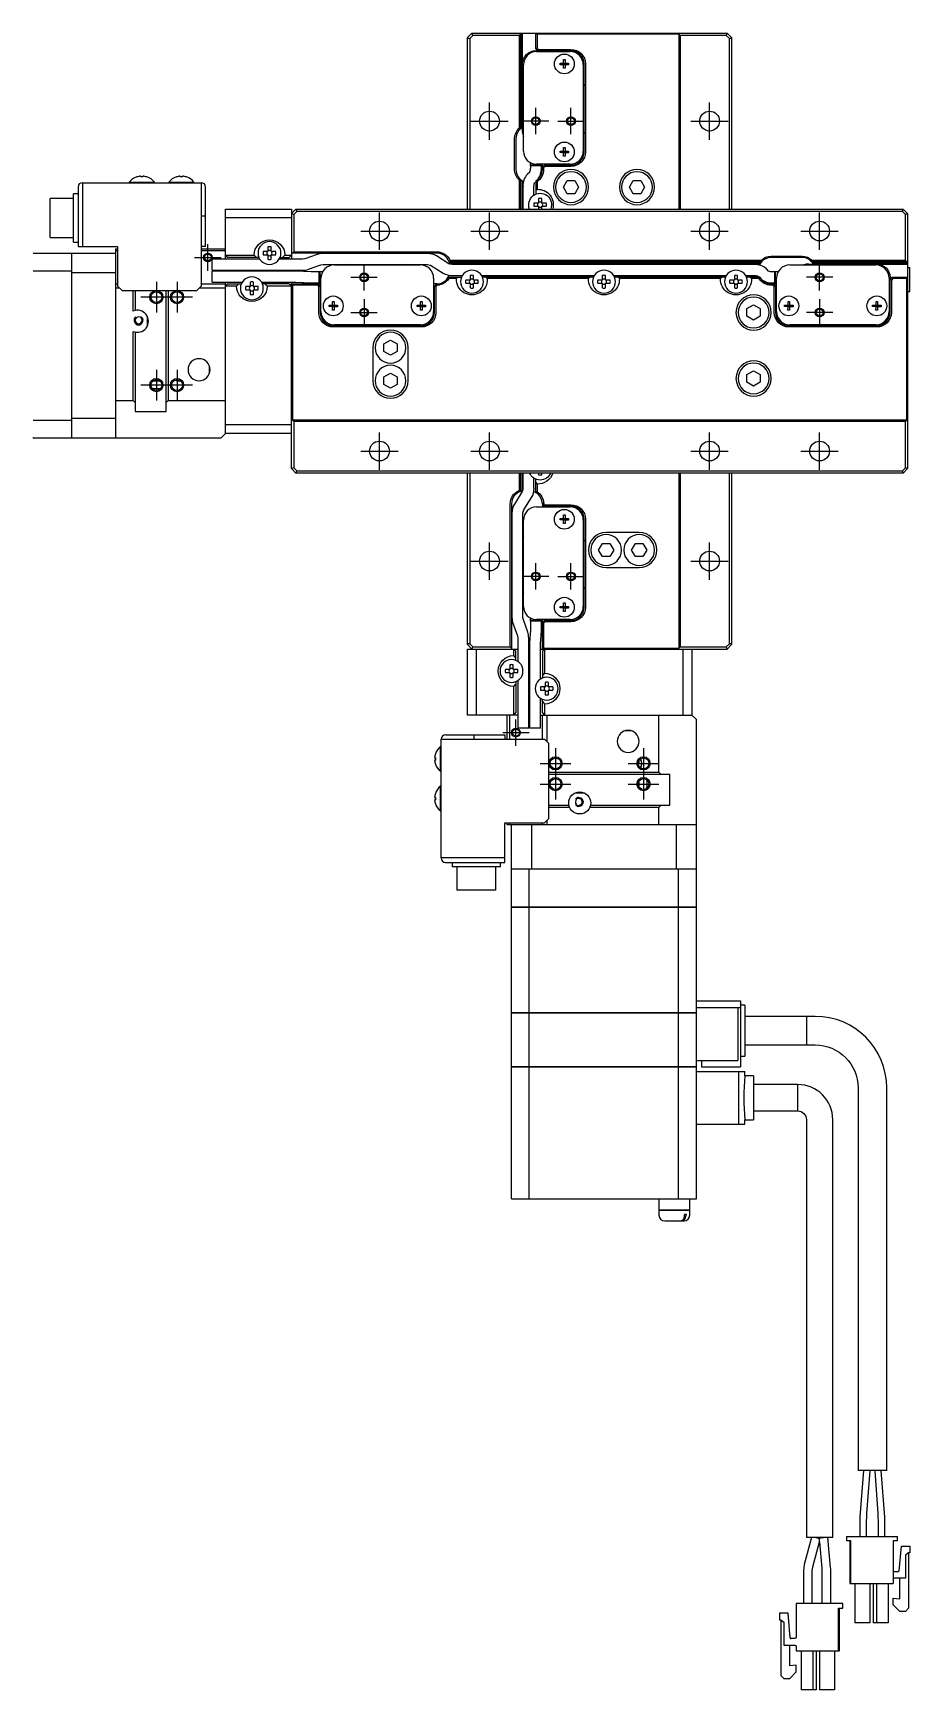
# Model space of a CAD drawing. Extents: x 0 to 1558, y -8 to 1234.
# Drawn here: x 568.9 to 768.1, y 10 to 386.6 of the extents above; entities that cross this region are included whole.
import ezdxf

# ---------------------------------------------------------------- set-up
doc = ezdxf.new("R2010")
doc.units = 0
doc.header["$LTSCALE"] = 0.5
doc.linetypes.add('CENTER', pattern=[50.8, 31.75, -6.35, 6.35, -6.35])
for name, color, linetype in [('MSM_CENTER', 1, 'CENTER'), ('MSM_CONTINUOUS', 7, 'CONTINUOUS'), ('MSM_NARROW', 5, 'CONTINUOUS')]:
    doc.layers.add(name, color=color, linetype=linetype)

msp = doc.modelspace()

# ---------------------------------------------------------------- linework, layer by layer
at = {"layer": 'MSM_CENTER'}
for p, q in [((672.61, 362.35), (672.61, 370.85)), ((683.11, 363.6), (683.11, 369.6)), ((691.11, 363.6), (691.11, 369.6)), ((722.61, 362.35), (722.61, 370.85)), ((668.36, 366.6), (676.86, 366.6)), ((686.11, 366.6), (680.11, 366.6)), ((688.11, 366.6), (694.11, 366.6)), ((718.36, 366.6), (726.86, 366.6)), ((647.61, 337.35), (647.61, 345.85)), ((672.61, 337.35), (672.61, 345.85)), ((722.61, 337.35), (722.61, 345.85)), ((747.61, 337.35), (747.61, 345.85)), ((643.36, 341.6), (651.86, 341.6)), ((668.36, 341.6), (676.86, 341.6)), ((718.36, 341.6), (726.86, 341.6)), ((743.36, 341.6), (751.86, 341.6)), ((605.61, 335.6), (611.61, 335.6)), ((608.61, 332.6), (608.61, 338.6)), ((644.11, 328.1), (644.11, 334.1)), ((747.61, 328.1), (747.61, 334.1)), ((596.91, 330.1), (596.91, 323.1)), ((601.61, 330.1), (601.61, 323.1)), ((641.11, 331.1), (647.11, 331.1)), ((750.61, 331.1), (744.61, 331.1)), ((605.11, 326.6), (593.41, 326.6)), ((644.11, 326.1), (644.11, 320.1)), ((747.61, 326.1), (747.61, 320.1)), ((641.11, 323.1), (647.11, 323.1)), ((750.61, 323.1), (744.61, 323.1)), ((596.91, 310.1), (596.91, 303.1)), ((601.61, 310.1), (601.61, 303.1)), ((605.11, 306.6), (593.41, 306.6)), ((647.61, 287.35), (647.61, 295.85)), ((672.61, 287.35), (672.61, 295.85)), ((722.61, 287.35), (722.61, 295.85)), ((747.61, 287.35), (747.61, 295.85)), ((643.36, 291.6), (651.86, 291.6)), ((668.36, 291.6), (676.86, 291.6)), ((718.36, 291.6), (726.86, 291.6)), ((743.36, 291.6), (751.86, 291.6)), ((672.61, 262.35), (672.61, 270.85)), ((722.61, 262.35), (722.61, 270.85)), ((668.36, 266.6), (676.86, 266.6)), ((683.11, 260.1), (683.11, 266.1)), ((691.11, 260.1), (691.11, 266.1)), ((718.36, 266.6), (726.86, 266.6)), ((686.11, 263.1), (680.11, 263.1)), ((688.11, 263.1), (694.11, 263.1)), ((678.61, 224.6), (678.61, 230.6)), ((675.61, 227.6), (681.61, 227.6)), ((687.61, 224.1), (687.61, 212.4)), ((707.61, 224.1), (707.61, 212.4)), ((684.11, 220.6), (691.11, 220.6)), ((704.11, 220.6), (711.11, 220.6)), ((684.11, 215.9), (691.11, 215.9)), ((704.11, 215.9), (711.11, 215.9))]:
    msp.add_line(p, q, dxfattribs=at)
at = {"layer": 'MSM_CONTINUOUS'}
for p, q in [((667.61, 385.6), (668.61, 386.6)), ((667.61, 346.6), (667.61, 385.6)), ((668.82, 386.1), (668.12, 385.4)), ((668.12, 385.4), (668.12, 346.6)), ((668.82, 386.1), (668.61, 386.6)), ((668.61, 386.6), (726.61, 386.6)), ((679.31, 386.1), (668.82, 386.1)), ((679.61, 386.4), (679.31, 386.1)), ((679.31, 386.1), (679.31, 364.97)), ((679.61, 386.4), (679.61, 364.84)), ((679.81, 386.4), (679.61, 386.4)), ((679.81, 386.4), (680.01, 386.6)), ((679.81, 365), (679.81, 386.4)), ((680.11, 364.1), (680.11, 386.6)), ((683.11, 383.1), (683.11, 386.6)), ((683.21, 386.6), (683.41, 386.4)), ((715.61, 386.4), (683.41, 386.4)), ((683.41, 386.4), (683.41, 383.22)), ((715.91, 386.1), (715.61, 386.4)), ((715.61, 386.4), (715.61, 346.6)), ((715.91, 386.1), (715.91, 346.6)), ((726.41, 386.1), (715.91, 386.1)), ((726.61, 386.6), (726.41, 386.1)), ((727.11, 385.4), (726.41, 386.1)), ((726.61, 386.6), (727.61, 385.6)), ((727.11, 346.6), (727.11, 385.4)), ((727.61, 385.6), (727.61, 385.6)), ((727.61, 385.6), (727.61, 346.6)), ((683.41, 383.22), (683.11, 383.1)), ((683.61, 382.6), (683.11, 383.1)), ((691.11, 382.6), (683.11, 382.6)), ((683.31, 382.4), (690.91, 382.4)), ((683.41, 383.22), (683.74, 382.9)), ((683.74, 382.9), (683.61, 382.6)), ((683.74, 382.9), (691.11, 382.9)), ((689.43, 379.78), (689.44, 380.57)), ((689.44, 380.57), (689.8, 380.57)), ((689.8, 380.57), (689.79, 379.78)), ((680.31, 359.8), (680.31, 379.4)), ((688.64, 379.43), (688.64, 379.79)), ((688.64, 379.79), (689.43, 379.78)), ((689.43, 379.42), (688.64, 379.43)), ((689.42, 379.42), (689.42, 379.78)), ((689.42, 378.63), (689.43, 379.42)), ((689.78, 378.63), (689.42, 378.63)), ((689.43, 379.8), (689.79, 379.79)), ((689.79, 379.4), (689.43, 379.41)), ((689.79, 379.42), (689.78, 378.63)), ((689.79, 379.78), (690.59, 379.77)), ((690.58, 379.41), (689.79, 379.42)), ((689.81, 379.78), (689.81, 379.42)), ((690.59, 379.77), (690.58, 379.41)), ((693.91, 379.4), (693.91, 359.8)), ((694.11, 359.6), (694.11, 379.6)), ((694.41, 379.6), (694.41, 359.6)), ((678.31, 355.6), (678.31, 362.6)), ((678.61, 362.6), (678.61, 355.6)), ((679.31, 364.97), (679.61, 364.84)), ((688.64, 359.43), (688.64, 359.79)), ((688.64, 359.79), (689.43, 359.78)), ((689.43, 359.42), (688.64, 359.43)), ((689.42, 359.42), (689.42, 359.78)), ((689.42, 358.63), (689.43, 359.42)), ((689.78, 358.63), (689.42, 358.63)), ((689.43, 359.78), (689.44, 360.57)), ((689.43, 359.8), (689.79, 359.79)), ((689.79, 359.4), (689.43, 359.41)), ((689.44, 360.57), (689.8, 360.57)), ((689.79, 359.42), (689.78, 358.63)), ((689.8, 360.57), (689.79, 359.78)), ((689.79, 359.78), (690.59, 359.77)), ((690.58, 359.41), (689.79, 359.42)), ((689.81, 359.78), (689.81, 359.42)), ((690.59, 359.77), (690.58, 359.41)), ((593.35, 353.91), (593.35, 354.08)), ((593.87, 354.08), (593.87, 353.91)), ((602.35, 353.91), (602.35, 354.08)), ((602.87, 354.08), (602.87, 353.91)), ((681.73, 355.01), (681.2, 354.55)), ((681.86, 357.16), (681.86, 356.4)), ((684.36, 356.4), (681.86, 356.4)), ((684.39, 356.6), (681.89, 356.6)), ((681.89, 356.4), (681.89, 355.93)), ((690.91, 356.8), (683.31, 356.8)), ((684.36, 356.6), (684.36, 356.8)), ((684.39, 355.93), (684.39, 356.6)), ((684.61, 355.6), (684.61, 356.8)), ((684.61, 356.1), (685.11, 356.6)), ((684.91, 355.98), (684.61, 356.1)), ((685.24, 356.3), (684.91, 355.98)), ((684.91, 355.98), (684.91, 355.6)), ((685.24, 356.3), (685.11, 356.6)), ((685.11, 356.6), (691.11, 356.6)), ((691.11, 356.3), (685.24, 356.3)), ((579.11, 351.6), (579.11, 338.1)), ((580.11, 352.6), (607.11, 352.6)), ((580.11, 352.6), (580.11, 338.1)), ((590.76, 352.76), (596.46, 352.76)), ((590.76, 352.76), (590.76, 352.6)), ((592.46, 353.91), (592.45, 353.91)), ((593.87, 353.91), (593.35, 353.91)), ((594.77, 353.91), (594.77, 353.91)), ((596.46, 352.6), (596.46, 352.76)), ((599.76, 352.76), (605.46, 352.76)), ((599.76, 352.76), (599.76, 352.6)), ((601.46, 353.91), (601.45, 353.91)), ((602.87, 353.91), (602.35, 353.91)), ((603.77, 353.91), (603.77, 353.91)), ((605.46, 352.6), (605.46, 352.76)), ((607.11, 352.6), (607.11, 329.1)), ((608.11, 338.1), (608.11, 351.6)), ((679.61, 353.36), (679.31, 353.23)), ((679.31, 353.23), (679.31, 346.6)), ((679.61, 353.36), (679.61, 346.6)), ((679.81, 346.6), (679.81, 353.2)), ((680.11, 353), (680.11, 346.6)), ((680.21, 351.77), (680.21, 346.6)), ((682.71, 349.79), (682.71, 351.77)), ((683.41, 352.83), (683.11, 353)), ((683.11, 353), (683.11, 350)), ((683.41, 351.09), (683.11, 350.76)), ((683.41, 352.83), (683.41, 351.09)), ((689.38, 351.6), (690.25, 353.1)), ((690.25, 350.1), (689.38, 351.6)), ((690.25, 353.1), (691.98, 353.1)), ((691.98, 353.1), (692.85, 351.6)), ((692.85, 351.6), (691.98, 350.1)), ((704.38, 351.6), (705.25, 353.1)), ((705.25, 350.1), (704.38, 351.6)), ((705.25, 353.1), (706.98, 353.1)), ((706.98, 353.1), (707.85, 351.6)), ((707.85, 351.6), (706.98, 350.1)), ((572.81, 340.18), (572.81, 349.03)), ((578.11, 349.03), (572.81, 349.03)), ((578.11, 339.1), (578.11, 350.1)), ((579.11, 350.1), (578.11, 350.1)), ((612.61, 346.6), (627.61, 346.6)), ((612.61, 335.2), (612.61, 346.6)), ((627.61, 346.6), (627.61, 335.2)), ((627.61, 345.6), (628.61, 346.6)), ((628.61, 346.6), (766.61, 346.6)), ((683.74, 347.97), (682.71, 347.97)), ((682.71, 347.23), (683.74, 347.23)), ((683.74, 349), (683.74, 347.97)), ((683.74, 347.23), (683.74, 346.6)), ((684.48, 347.97), (684.48, 349)), ((685.52, 347.97), (684.48, 347.97)), ((684.48, 346.6), (684.48, 347.23)), ((684.48, 347.23), (685.52, 347.23)), ((691.98, 350.1), (690.25, 350.1)), ((706.98, 350.1), (705.25, 350.1)), ((766.61, 346.6), (766.62, 346.6)), ((766.62, 346.6), (767.61, 345.6)), ((607.11, 345.1), (608.11, 345.1)), ((627.61, 344.6), (612.61, 344.6)), ((627.61, 345.6), (628.11, 345.39)), ((628.82, 346.09), (628.11, 345.39)), ((628.11, 345.39), (628.11, 336.9)), ((766.41, 346.09), (628.82, 346.09)), ((767.11, 345.39), (766.41, 346.09)), ((767.11, 345.39), (767.61, 345.6)), ((767.11, 334.9), (767.11, 345.39)), ((767.61, 345.6), (767.61, 287.6)), ((572.81, 340.18), (578.11, 340.18)), ((578.11, 339.1), (579.11, 339.1)), ((568.91, 336.6), (587.61, 336.6)), ((577.61, 336.6), (577.61, 294.6)), ((579.11, 338.1), (588.11, 338.1)), ((587.61, 337.6), (587.61, 294.6)), ((587.61, 337.6), (588.11, 337.6)), ((588.11, 337.1), (587.61, 337.1)), ((588.11, 338.1), (588.11, 329.1)), ((608.11, 338.1), (607.11, 338.1)), ((607.11, 337.6), (612.61, 337.6)), ((612.61, 337.1), (607.11, 337.1)), ((609.61, 332.7), (609.61, 335.2)), ((620.42, 335.2), (609.61, 335.2)), ((612.61, 336.1), (613.11, 335.6)), ((612.61, 336.1), (619.11, 336.1)), ((620.21, 335.6), (613.11, 335.6)), ((619.11, 336.1), (619.66, 335.6)), ((622.24, 336.97), (621.21, 336.97)), ((621.21, 336.23), (622.24, 336.23)), ((622.24, 338), (622.24, 336.97)), ((622.24, 336.23), (622.24, 335.2)), ((622.98, 336.97), (622.98, 338)), ((624.02, 336.97), (622.98, 336.97)), ((622.98, 335.2), (622.98, 336.23)), ((622.98, 336.23), (624.02, 336.23)), ((630.11, 335.2), (624.8, 335.2)), ((625.01, 335.6), (627.11, 335.6)), ((625.57, 335.6), (626.11, 336.1)), ((626.11, 336.1), (627.61, 336.1)), ((627.11, 335.6), (627.61, 336.1)), ((660.61, 336.6), (627.61, 336.6)), ((627.81, 336.6), (628.11, 336.9)), ((628.11, 336.9), (660.61, 336.9)), ((630.64, 335.29), (630.11, 335.2)), ((633.45, 336.27), (630.64, 335.29)), ((658.53, 336.5), (634.81, 336.5)), ((663.4, 334.17), (660.55, 335.95)), ((736.61, 335.9), (743.61, 335.9)), ((743.61, 335.6), (736.61, 335.6)), ((568.91, 332.57), (577.61, 332.57)), ((587.61, 332.1), (577.61, 332.1)), ((609.61, 332.7), (630.11, 332.7)), ((609.61, 330), (609.61, 332.5)), ((628.63, 332.5), (609.61, 332.5)), ((612.61, 332.5), (612.61, 332.7)), ((627.61, 332.7), (627.61, 332.5)), ((630.36, 332.42), (628.63, 332.5)), ((630.66, 332.39), (630.36, 332.42)), ((632.09, 332.33), (630.66, 332.39)), ((631.47, 332.93), (634.28, 333.91)), ((633.91, 332.33), (632.09, 332.33)), ((633.91, 329.85), (633.91, 332.35)), ((634.67, 332.35), (633.91, 332.35)), ((634.11, 329.83), (634.11, 332.33)), ((634.28, 333.91), (634.81, 334)), ((634.81, 334), (658.53, 334)), ((637.31, 333.9), (656.91, 333.9)), ((658.53, 334), (659.22, 333.83)), ((659.22, 333.83), (662.07, 332.05)), ((663.56, 334.09), (663.4, 334.17)), ((663.65, 334.9), (663.44, 334.6)), ((734.38, 334.6), (663.44, 334.6)), ((663.5, 334.4), (734.21, 334.4)), ((664.09, 334), (663.56, 334.09)), ((734.02, 334.1), (663.57, 334.1)), ((734.25, 334.9), (663.65, 334.9)), ((732.79, 334), (664.09, 334)), ((664.09, 331.5), (666.42, 331.5)), ((668.24, 331.5), (668.24, 330.47)), ((668.98, 330.47), (668.98, 331.5)), ((670.8, 331.5), (696.42, 331.5)), ((698.24, 331.5), (698.24, 330.47)), ((698.98, 330.47), (698.98, 331.5)), ((700.8, 331.5), (726.42, 331.5)), ((728.24, 331.5), (728.24, 330.47)), ((728.98, 330.47), (728.98, 331.5)), ((730.8, 331.5), (732.79, 331.5)), ((734.38, 334.6), (734.25, 334.9)), ((736.03, 332.49), (735.56, 333.01)), ((737.41, 332.33), (736.94, 332.33)), ((737.41, 329.85), (737.41, 332.35)), ((738.17, 332.35), (737.41, 332.35)), ((737.61, 329.83), (737.61, 332.33)), ((740.81, 333.9), (760.41, 333.9)), ((745.11, 334.1), (767.61, 334.1)), ((745.98, 334.9), (745.85, 334.6)), ((767.41, 334.6), (745.85, 334.6)), ((767.11, 334.9), (745.98, 334.9)), ((746.01, 334.4), (767.41, 334.4)), ((767.41, 334.6), (767.11, 334.9)), ((767.41, 334.4), (767.41, 334.6)), ((767.41, 334.4), (767.61, 334.2)), ((767.61, 333.3), (768.11, 333.3)), ((768.11, 327.9), (768.11, 333.3)), ((587.61, 329.6), (588.11, 329.6)), ((588.61, 328.6), (587.61, 328.6)), ((588.11, 329.1), (589.11, 328.1)), ((589.11, 328.1), (606.11, 328.1)), ((591.61, 323.39), (591.61, 328.1)), ((592.11, 328.1), (592.11, 323.55)), ((599.11, 300.6), (599.11, 328.1)), ((599.61, 328.1), (599.61, 303.1)), ((606.11, 328.1), (607.11, 329.1)), ((612.61, 328.6), (606.61, 328.6)), ((607.11, 329.6), (612.61, 329.6)), ((609.61, 330), (616.42, 330)), ((612.61, 295.6), (612.61, 330)), ((613.11, 329.6), (612.61, 329.1)), ((615.11, 329.1), (612.61, 329.1)), ((613.11, 329.6), (616.21, 329.6)), ((615.66, 329.6), (615.11, 329.1)), ((618.24, 328.97), (617.21, 328.97)), ((617.21, 328.23), (618.24, 328.23)), ((618.24, 330), (618.24, 328.97)), ((618.24, 328.23), (618.24, 327.2)), ((618.98, 328.97), (618.98, 330)), ((620.02, 328.97), (618.98, 328.97)), ((618.98, 327.2), (618.98, 328.23)), ((618.98, 328.23), (620.02, 328.23)), ((620.8, 330), (628.63, 330)), ((627.11, 329.6), (621.01, 329.6)), ((622.11, 329.1), (621.57, 329.6)), ((627.61, 329.1), (622.11, 329.1)), ((627.61, 329.1), (627.11, 329.6)), ((627.61, 287.6), (627.61, 330)), ((627.61, 329.6), (634.31, 329.6)), ((627.81, 329.3), (627.61, 329.5)), ((627.81, 329.3), (627.81, 298.6)), ((633.49, 329.3), (627.81, 329.3)), ((628.63, 330), (630.07, 329.94)), ((630.07, 329.94), (630.37, 329.91)), ((630.37, 329.91), (632.09, 329.83)), ((632.09, 329.83), (634.11, 329.83)), ((633.49, 329.3), (633.61, 329.6)), ((633.81, 328.98), (633.49, 329.3)), ((633.61, 329.6), (634.11, 329.1)), ((633.81, 328.98), (634.11, 329.1)), ((633.81, 323.1), (633.81, 328.98)), ((634.11, 329.85), (634.31, 329.85)), ((634.11, 329.1), (634.11, 323.1)), ((634.31, 323.3), (634.31, 330.9)), ((659.91, 330.9), (659.91, 323.3)), ((660.61, 329.6), (659.91, 329.6)), ((660.11, 329.1), (660.61, 329.6)), ((660.41, 328.98), (660.11, 329.1)), ((660.11, 323.1), (660.11, 329.1)), ((660.74, 329.3), (660.41, 328.98)), ((660.41, 328.98), (660.41, 323.1)), ((660.74, 329.3), (660.61, 329.6)), ((663.38, 330.8), (663.21, 331.1)), ((663.21, 331.1), (666.21, 331.1)), ((665.12, 330.8), (663.38, 330.8)), ((665.45, 331.1), (665.12, 330.8)), ((668.24, 330.47), (667.21, 330.47)), ((667.21, 329.73), (668.24, 329.73)), ((668.24, 329.73), (668.24, 328.7)), ((670.02, 330.47), (668.98, 330.47)), ((668.98, 329.73), (670.02, 329.73)), ((668.98, 328.7), (668.98, 329.73)), ((696.21, 331.1), (671.01, 331.1)), ((672.11, 330.8), (671.77, 331.1)), ((695.12, 330.8), (672.11, 330.8)), ((695.45, 331.1), (695.12, 330.8)), ((698.24, 330.47), (697.21, 330.47)), ((697.21, 329.73), (698.24, 329.73)), ((698.24, 329.73), (698.24, 328.7)), ((700.02, 330.47), (698.98, 330.47)), ((698.98, 328.7), (698.98, 329.73)), ((698.98, 329.73), (700.02, 329.73)), ((726.21, 331.1), (701.01, 331.1)), ((702.11, 330.8), (701.77, 331.1)), ((725.12, 330.8), (702.11, 330.8)), ((725.45, 331.1), (725.12, 330.8)), ((728.24, 330.47), (727.21, 330.47)), ((727.21, 329.73), (728.24, 329.73)), ((728.24, 329.73), (728.24, 328.7)), ((730.02, 330.47), (728.98, 330.47)), ((728.98, 328.7), (728.98, 329.73)), ((728.98, 329.73), (730.02, 329.73)), ((734.02, 331.1), (731.01, 331.1)), ((732.11, 330.8), (731.77, 331.1)), ((733.85, 330.8), (732.11, 330.8)), ((733.85, 330.8), (734.02, 331.1)), ((736.61, 329.6), (737.81, 329.6)), ((736.99, 329.3), (736.61, 329.3)), ((736.94, 329.83), (737.61, 329.83)), ((736.99, 329.3), (737.11, 329.6)), ((737.31, 328.98), (736.99, 329.3)), ((737.11, 329.6), (737.61, 329.1)), ((737.31, 328.98), (737.61, 329.1)), ((737.31, 323.1), (737.31, 328.98)), ((737.61, 329.85), (737.81, 329.85)), ((737.61, 329.1), (737.61, 323.1)), ((737.81, 323.3), (737.81, 330.9)), ((763.41, 330.9), (763.41, 323.3)), ((763.61, 330.6), (764.11, 331.1)), ((763.61, 323.1), (763.61, 331.1)), ((763.91, 330.48), (763.61, 330.6)), ((764.24, 330.8), (763.91, 330.48)), ((763.91, 330.48), (763.91, 323.1)), ((764.24, 330.8), (764.11, 331.1)), ((764.11, 331.1), (767.61, 331.1)), ((767.41, 330.8), (764.24, 330.8)), ((767.61, 331), (767.41, 330.8)), ((767.41, 298.6), (767.41, 330.8)), ((767.61, 327.9), (768.11, 327.9)), ((636.14, 324.43), (636.14, 324.79)), ((636.14, 324.79), (636.93, 324.78)), ((636.93, 324.42), (636.14, 324.43)), ((636.92, 324.42), (636.92, 324.78)), ((636.92, 323.63), (636.93, 324.42)), ((636.93, 324.78), (636.94, 325.57)), ((636.93, 324.8), (637.29, 324.79)), ((637.29, 324.4), (636.93, 324.41)), ((636.94, 325.57), (637.3, 325.57)), ((637.29, 324.42), (637.28, 323.63)), ((637.3, 325.57), (637.29, 324.78)), ((637.29, 324.78), (638.09, 324.77)), ((638.08, 324.41), (637.29, 324.42)), ((637.31, 324.78), (637.31, 324.42)), ((638.09, 324.77), (638.08, 324.41)), ((656.14, 324.43), (656.14, 324.79)), ((656.14, 324.79), (656.93, 324.78)), ((656.93, 324.42), (656.14, 324.43)), ((656.92, 324.42), (656.92, 324.78)), ((656.92, 323.63), (656.93, 324.42)), ((656.93, 324.78), (656.94, 325.57)), ((656.93, 324.8), (657.29, 324.79)), ((657.29, 324.4), (656.93, 324.41)), ((656.94, 325.57), (657.3, 325.57)), ((657.29, 324.42), (657.28, 323.63)), ((657.3, 325.57), (657.29, 324.78)), ((657.29, 324.78), (658.09, 324.77)), ((658.08, 324.41), (657.29, 324.42)), ((657.31, 324.78), (657.31, 324.42)), ((658.09, 324.77), (658.08, 324.41)), ((731.11, 323.97), (732.61, 324.83)), ((731.11, 322.23), (731.11, 323.97)), ((732.61, 324.83), (734.11, 323.97)), ((734.11, 323.97), (734.11, 322.23)), ((739.64, 324.43), (739.64, 324.79)), ((739.64, 324.79), (740.43, 324.78)), ((740.43, 324.42), (739.64, 324.43)), ((740.42, 324.42), (740.42, 324.78)), ((740.42, 323.63), (740.43, 324.42)), ((740.43, 324.78), (740.44, 325.57)), ((740.43, 324.8), (740.79, 324.79)), ((740.79, 324.4), (740.43, 324.41)), ((740.44, 325.57), (740.8, 325.57)), ((740.79, 324.42), (740.78, 323.63)), ((740.8, 325.57), (740.79, 324.78)), ((740.79, 324.78), (741.59, 324.77)), ((741.58, 324.41), (740.79, 324.42)), ((740.81, 324.78), (740.81, 324.42)), ((741.59, 324.77), (741.58, 324.41)), ((759.64, 324.43), (759.64, 324.79)), ((759.64, 324.79), (760.43, 324.78)), ((760.43, 324.42), (759.64, 324.43)), ((760.42, 324.42), (760.42, 324.78)), ((760.42, 323.63), (760.43, 324.42)), ((760.43, 324.78), (760.44, 325.57)), ((760.43, 324.8), (760.79, 324.79)), ((760.79, 324.4), (760.43, 324.41)), ((760.44, 325.57), (760.8, 325.57)), ((760.79, 324.42), (760.78, 323.63)), ((760.8, 325.57), (760.79, 324.78)), ((760.79, 324.78), (761.59, 324.77)), ((761.58, 324.41), (760.79, 324.42)), ((760.81, 324.78), (760.81, 324.42)), ((761.59, 324.77), (761.58, 324.41)), ((594.86, 320.01), (594.86, 322.19)), ((637.28, 323.63), (636.92, 323.63)), ((656.91, 320.3), (637.31, 320.3)), ((657.28, 323.63), (656.92, 323.63)), ((732.61, 321.37), (731.11, 322.23)), ((734.11, 322.23), (732.61, 321.37)), ((740.78, 323.63), (740.42, 323.63)), ((760.41, 320.3), (740.81, 320.3)), ((760.78, 323.63), (760.42, 323.63)), ((591.61, 303.1), (591.61, 318.81)), ((592.11, 318.65), (592.11, 300.6)), ((637.11, 320.1), (657.11, 320.1)), ((657.11, 319.8), (637.11, 319.8)), ((648.61, 315.97), (650.11, 316.83)), ((650.11, 316.83), (651.61, 315.97)), ((740.61, 320.1), (760.61, 320.1)), ((760.61, 319.8), (740.61, 319.8)), ((646.11, 315.1), (646.11, 307.6)), ((648.61, 314.23), (648.61, 315.97)), ((650.11, 313.37), (648.61, 314.23)), ((651.61, 314.23), (650.11, 313.37)), ((651.61, 315.97), (651.61, 314.23)), ((654.11, 307.6), (654.11, 315.1)), ((609.01, 309.4), (609.01, 310.8)), ((648.61, 308.47), (650.11, 309.33)), ((650.11, 309.33), (651.61, 308.47)), ((731.11, 308.97), (732.61, 309.83)), ((731.11, 307.23), (731.11, 308.97)), ((732.61, 309.83), (734.11, 308.97)), ((734.11, 308.97), (734.11, 307.23)), ((596.2, 307.6), (597.61, 307.6)), ((597.61, 307.61), (597.61, 307.6)), ((601.51, 307.6), (601.51, 307.83)), ((601.51, 307.6), (602.33, 307.6)), ((648.61, 306.73), (648.61, 308.47)), ((650.11, 305.87), (648.61, 306.73)), ((651.61, 306.73), (650.11, 305.87)), ((651.61, 308.47), (651.61, 306.73)), ((732.61, 306.37), (731.11, 307.23)), ((734.11, 307.23), (732.61, 306.37)), ((587.61, 303.1), (591.61, 303.1)), ((592.11, 302.6), (591.61, 303.1)), ((599.61, 303.1), (599.11, 302.6)), ((599.61, 303.1), (612.61, 303.1)), ((568.91, 298.63), (577.61, 298.63)), ((577.61, 299.1), (587.61, 299.1)), ((592.11, 300.6), (599.11, 300.6)), ((612.61, 297.6), (627.61, 297.6)), ((627.81, 298.6), (628.11, 298.3)), ((767.41, 298.6), (627.81, 298.6)), ((628.11, 298.3), (628.11, 287.81)), ((767.11, 298.3), (628.11, 298.3)), ((767.11, 298.3), (767.41, 298.6)), ((767.11, 287.81), (767.11, 298.3)), ((568.86, 294.65), (568.91, 294.65)), ((568.91, 294.6), (611.61, 294.6)), ((611.61, 294.6), (612.61, 295.6)), ((627.61, 295.6), (612.61, 295.6)), ((628.11, 287.81), (627.61, 287.6)), ((628.61, 286.6), (627.61, 287.6)), ((628.11, 287.81), (628.82, 287.11)), ((766.61, 286.6), (628.61, 286.6)), ((628.61, 286.6), (628.61, 286.6)), ((628.82, 287.11), (766.41, 287.11)), ((667.61, 247.6), (667.61, 286.6)), ((668.12, 286.6), (668.12, 247.8)), ((679.31, 286.6), (679.31, 282.63)), ((679.61, 286.6), (679.61, 282.43)), ((679.81, 282.49), (679.81, 286.6)), ((680.11, 286.6), (680.11, 282.56)), ((680.21, 286.6), (680.21, 283.08)), ((683.74, 286.6), (683.74, 286.2)), ((684.48, 286.2), (684.48, 286.6)), ((715.61, 286.6), (715.61, 246.8)), ((715.91, 286.6), (715.91, 247.1)), ((727.11, 247.8), (727.11, 286.6)), ((727.61, 286.6), (727.61, 247.6)), ((766.41, 287.11), (767.11, 287.81)), ((767.61, 287.6), (766.61, 286.6)), ((767.61, 287.6), (767.11, 287.81)), ((679.31, 282.63), (679.61, 282.43)), ((680.12, 282.55), (680.04, 282.38)), ((680.21, 283.08), (680.12, 282.55)), ((682.71, 283.08), (682.71, 285.41)), ((683.11, 282.2), (683.11, 285.2)), ((683.11, 284.44), (683.41, 284.11)), ((683.41, 284.11), (683.41, 282.37)), ((677.31, 247.1), (677.31, 279.6)), ((677.61, 279.6), (677.61, 246.6)), ((680.04, 282.38), (678.26, 279.53)), ((680.38, 278.21), (682.16, 281.06)), ((683.41, 282.37), (683.11, 282.2)), ((683.31, 278.9), (690.91, 278.9)), ((684.91, 279.73), (684.61, 279.6)), ((685.11, 279.1), (684.61, 279.6)), ((684.61, 279.6), (684.61, 278.9)), ((684.91, 279.73), (685.24, 279.4)), ((685.24, 279.4), (685.11, 279.1)), ((691.11, 279.1), (685.11, 279.1)), ((685.24, 279.4), (691.11, 279.4)), ((677.71, 277.52), (677.71, 253.8)), ((680.21, 277.52), (680.38, 278.21)), ((680.21, 253.8), (680.21, 277.52)), ((680.31, 256.3), (680.31, 275.9)), ((688.64, 275.93), (688.64, 276.29)), ((688.64, 276.29), (689.43, 276.28)), ((689.43, 275.92), (688.64, 275.93)), ((689.42, 275.92), (689.42, 276.28)), ((689.42, 275.13), (689.43, 275.92)), ((689.78, 275.13), (689.42, 275.13)), ((689.43, 276.28), (689.44, 277.07)), ((689.43, 276.3), (689.79, 276.29)), ((689.79, 275.9), (689.43, 275.91)), ((689.44, 277.07), (689.8, 277.07)), ((689.79, 275.92), (689.78, 275.13)), ((689.8, 277.07), (689.79, 276.28)), ((689.79, 276.28), (690.59, 276.27)), ((690.58, 275.91), (689.79, 275.92)), ((689.81, 276.28), (689.81, 275.92)), ((690.59, 276.27), (690.58, 275.91)), ((693.91, 275.9), (693.91, 256.3)), ((694.11, 256.1), (694.11, 276.1)), ((694.41, 276.1), (694.41, 256.1)), ((706.61, 273.1), (699.11, 273.1)), ((697.38, 269.1), (698.25, 270.6)), ((698.25, 267.6), (697.38, 269.1)), ((698.25, 270.6), (699.98, 270.6)), ((699.98, 267.6), (698.25, 267.6)), ((699.98, 270.6), (700.85, 269.1)), ((700.85, 269.1), (699.98, 267.6)), ((704.88, 269.1), (705.75, 270.6)), ((705.75, 267.6), (704.88, 269.1)), ((705.75, 270.6), (707.48, 270.6)), ((707.48, 267.6), (705.75, 267.6)), ((707.48, 270.6), (708.35, 269.1)), ((708.35, 269.1), (707.48, 267.6)), ((699.11, 265.1), (706.61, 265.1)), ((688.64, 255.93), (688.64, 256.29)), ((688.64, 256.29), (689.43, 256.28)), ((689.42, 255.92), (689.42, 256.28)), ((689.43, 256.28), (689.44, 257.07)), ((689.43, 256.3), (689.79, 256.29)), ((689.44, 257.07), (689.8, 257.07)), ((689.8, 257.07), (689.79, 256.28)), ((689.79, 256.28), (690.59, 256.27)), ((689.81, 256.28), (689.81, 255.92)), ((690.59, 256.27), (690.58, 255.91)), ((677.94, 252.44), (678.93, 249.63)), ((680.3, 253.27), (680.21, 253.8)), ((681.29, 250.46), (680.3, 253.27)), ((681.86, 253.66), (681.86, 252.9)), ((684.36, 252.9), (681.86, 252.9)), ((684.39, 253.1), (681.89, 253.1)), ((681.89, 252.9), (681.89, 251.08)), ((690.91, 253.3), (683.31, 253.3)), ((684.36, 253.1), (684.36, 253.3)), ((684.39, 251.08), (684.39, 253.1)), ((684.61, 246.6), (684.61, 253.3)), ((684.61, 252.6), (685.11, 253.1)), ((684.91, 252.48), (684.61, 252.6)), ((685.24, 252.8), (684.91, 252.48)), ((684.91, 252.48), (684.91, 246.8)), ((685.24, 252.8), (685.11, 253.1)), ((685.11, 253.1), (691.11, 253.1)), ((691.11, 252.8), (685.24, 252.8)), ((689.43, 255.92), (688.64, 255.93)), ((689.42, 255.13), (689.43, 255.92)), ((689.78, 255.13), (689.42, 255.13)), ((689.79, 255.9), (689.43, 255.91)), ((689.79, 255.92), (689.78, 255.13)), ((690.58, 255.91), (689.79, 255.92)), ((678.93, 249.63), (679.01, 249.1)), ((679.01, 249.1), (679.01, 243.79)), ((681.51, 228.6), (681.51, 249.1)), ((681.79, 249.34), (681.71, 247.62)), ((681.82, 249.64), (681.79, 249.34)), ((681.89, 251.08), (681.82, 249.64)), ((684.21, 247.62), (684.27, 249.06)), ((684.27, 249.06), (684.31, 249.36)), ((684.31, 249.36), (684.39, 251.08)), ((668.61, 246.6), (667.61, 247.6)), ((667.61, 231.6), (667.61, 246.6)), ((667.61, 246.6), (679.01, 246.6)), ((668.12, 247.8), (668.82, 247.1)), ((668.61, 246.6), (668.82, 247.1)), ((668.82, 247.1), (677.31, 247.1)), ((669.61, 246.6), (669.61, 231.6)), ((677.61, 246.8), (677.31, 247.1)), ((678.11, 245.1), (678.11, 246.6)), ((678.61, 246.1), (678.11, 246.6)), ((678.61, 244.56), (678.11, 245.1)), ((678.61, 244), (678.61, 246.1)), ((681.51, 246.6), (681.71, 246.6)), ((681.71, 247.62), (681.71, 228.6)), ((684.21, 239.79), (684.21, 247.62)), ((684.21, 246.6), (726.61, 246.6)), ((685.11, 246.6), (684.61, 246.1)), ((684.61, 246.1), (684.61, 240)), ((684.91, 246.8), (684.71, 246.6)), ((684.91, 246.8), (715.61, 246.8)), ((685.11, 246.6), (685.11, 241.1)), ((715.61, 246.8), (715.91, 247.1)), ((715.91, 247.1), (726.41, 247.1)), ((716.61, 231.6), (716.61, 246.6)), ((718.61, 246.6), (718.61, 231.6)), ((726.41, 247.1), (727.11, 247.8)), ((726.41, 247.1), (726.61, 246.6)), ((727.61, 247.6), (726.61, 246.6)), ((677.24, 241.97), (676.21, 241.97)), ((676.21, 241.23), (677.24, 241.23)), ((677.24, 243), (677.24, 241.97)), ((677.24, 241.23), (677.24, 240.2)), ((677.98, 241.97), (677.98, 243)), ((679.02, 241.97), (677.98, 241.97)), ((677.98, 240.2), (677.98, 241.23)), ((677.98, 241.23), (679.02, 241.23)), ((685.11, 241.1), (684.61, 240.56)), ((678.11, 238.1), (678.61, 238.64)), ((678.11, 231.6), (678.11, 238.1)), ((678.61, 239.2), (678.61, 232.1)), ((679.01, 239.41), (679.01, 228.6)), ((685.24, 237.97), (684.21, 237.97)), ((685.24, 239), (685.24, 237.97)), ((685.98, 237.97), (685.98, 239)), ((687.02, 237.97), (685.98, 237.97)), ((684.21, 237.23), (685.24, 237.23)), ((684.21, 228.6), (684.21, 235.41)), ((684.61, 232.1), (684.61, 235.2)), ((684.61, 234.64), (685.11, 234.1)), ((685.11, 234.1), (685.11, 231.6)), ((685.24, 237.23), (685.24, 236.2)), ((685.98, 236.2), (685.98, 237.23)), ((685.98, 237.23), (687.02, 237.23)), ((679.01, 231.6), (667.61, 231.6)), ((676.61, 226.1), (676.61, 231.6)), ((677.11, 231.6), (677.11, 226.1)), ((678.11, 231.6), (678.61, 232.1)), ((681.51, 231.6), (681.71, 231.6)), ((684.21, 231.6), (718.61, 231.6)), ((684.61, 232.1), (685.11, 231.6)), ((684.61, 226.1), (684.61, 231.6)), ((685.61, 231.6), (685.61, 225.6)), ((711.11, 218.6), (711.11, 231.6)), ((719.61, 230.6), (718.61, 231.6)), ((719.61, 187.9), (719.61, 230.6)), ((661.61, 199.1), (661.61, 226.1)), ((661.61, 226.1), (685.11, 226.1)), ((662.61, 227.1), (676.11, 227.1)), ((669.11, 226.1), (669.11, 227.1)), ((676.11, 227.1), (676.11, 226.1)), ((681.51, 228.6), (679.01, 228.6)), ((684.21, 228.6), (681.71, 228.6)), ((686.11, 225.1), (685.11, 226.1)), ((704.81, 228), (703.41, 228)), ((660.3, 222.76), (660.31, 222.76)), ((661.45, 218.75), (661.45, 224.45)), ((661.61, 224.45), (661.45, 224.45)), ((686.11, 208.1), (686.11, 225.1)), ((660.13, 221.86), (660.31, 221.86)), ((660.31, 221.34), (660.13, 221.34)), ((660.31, 220.44), (660.3, 220.44)), ((660.31, 221.86), (660.31, 221.34)), ((661.45, 218.75), (661.61, 218.75)), ((686.11, 218.6), (711.11, 218.6)), ((706.61, 220.5), (706.39, 220.5)), ((706.61, 220.5), (706.61, 221.32)), ((711.11, 218.6), (711.61, 218.1)), ((661.45, 209.75), (661.45, 215.45)), ((661.61, 215.45), (661.45, 215.45)), ((713.61, 218.1), (686.11, 218.1)), ((706.6, 216.6), (706.61, 216.6)), ((706.61, 215.18), (706.61, 216.6)), ((713.61, 211.1), (713.61, 218.1)), ((660.13, 212.86), (660.31, 212.86)), ((660.31, 212.34), (660.13, 212.34)), ((660.3, 213.76), (660.31, 213.76)), ((660.31, 211.44), (660.3, 211.44)), ((660.31, 212.86), (660.31, 212.34)), ((686.11, 211.1), (690.66, 211.1)), ((694.2, 213.85), (692.02, 213.85)), ((695.56, 211.1), (713.61, 211.1)), ((711.61, 211.1), (711.11, 210.6)), ((661.45, 209.75), (661.61, 209.75)), ((685.11, 207.1), (686.11, 208.1)), ((685.61, 207.6), (685.61, 206.6)), ((690.82, 210.6), (686.11, 210.6)), ((711.11, 210.6), (695.4, 210.6)), ((711.11, 206.6), (711.11, 210.6)), ((676.11, 207.1), (685.11, 207.1)), ((676.11, 198.1), (676.11, 207.1)), ((676.61, 206.6), (676.61, 207.1)), ((719.61, 206.6), (676.61, 206.6)), ((677.11, 207.1), (677.11, 206.6)), ((677.61, 187.9), (677.61, 206.6)), ((682.11, 206.6), (682.11, 196.6)), ((684.61, 206.6), (684.61, 207.1)), ((715.11, 196.6), (715.11, 206.6)), ((676.11, 199.1), (661.61, 199.1)), ((662.61, 198.1), (676.11, 198.1)), ((664.11, 198.1), (664.11, 197.1)), ((675.11, 197.1), (664.11, 197.1)), ((665.19, 197.1), (665.19, 191.8)), ((674.04, 191.8), (674.04, 197.1)), ((675.11, 197.1), (675.11, 198.1)), ((677.61, 196.6), (719.61, 196.6)), ((681.64, 187.9), (681.64, 196.6)), ((715.58, 187.9), (715.58, 196.6)), ((674.04, 191.8), (665.19, 191.8)), ((719.61, 187.9), (677.61, 187.9)), ((677.61, 163.9), (677.61, 187.85)), ((719.61, 187.85), (677.61, 187.85)), ((677.66, 187.85), (677.66, 187.9)), ((681.64, 163.9), (681.64, 187.85)), ((681.9, 187.85), (681.9, 187.9)), ((715.33, 187.85), (715.33, 187.9)), ((715.58, 163.9), (715.58, 187.85)), ((719.56, 187.85), (719.56, 187.9)), ((719.61, 151.6), (719.61, 187.85)), ((719.61, 166.6), (729.61, 166.6)), ((729.61, 166.6), (729.61, 151.6)), ((719.61, 163.9), (677.61, 163.9)), ((677.61, 151.6), (677.61, 163.85)), ((719.61, 163.85), (677.61, 163.85)), ((677.66, 163.85), (677.66, 163.9)), ((681.64, 151.6), (681.64, 163.85)), ((681.9, 163.85), (681.9, 163.9)), ((715.33, 163.85), (715.33, 163.9)), ((715.58, 151.6), (715.58, 163.85)), ((719.56, 163.85), (719.56, 163.9)), ((719.61, 165.1), (729.61, 165.1)), ((729.01, 165.1), (729.01, 153.1)), ((730.61, 165.67), (729.61, 165.67)), ((730.61, 165.67), (730.61, 154.03)), ((746.61, 163.1), (730.61, 163.1)), ((744.61, 163.1), (744.61, 156.6)), ((730.61, 156.6), (746.61, 156.6)), ((719.61, 151.6), (677.61, 151.6)), ((677.61, 121.6), (677.61, 151.55)), ((719.61, 151.55), (677.61, 151.55)), ((677.66, 151.55), (677.66, 151.6)), ((681.64, 121.6), (681.64, 151.55)), ((681.9, 151.55), (681.9, 151.6)), ((715.33, 151.55), (715.33, 151.6)), ((715.58, 121.6), (715.58, 151.55)), ((719.56, 151.55), (719.56, 151.6)), ((719.61, 153.1), (729.01, 153.1)), ((719.61, 121.6), (719.61, 151.55)), ((720.81, 153.1), (720.81, 151.6)), ((720.81, 151.6), (729.61, 151.6)), ((729.61, 154.03), (730.61, 154.03)), ((719.61, 150.6), (730.61, 150.6)), ((729.18, 150.6), (729.18, 138.6)), ((730.61, 149.6), (730.61, 150.6)), ((732.61, 149.6), (730.61, 149.6)), ((732.61, 149.6), (732.61, 139.6)), ((742.61, 147.6), (732.61, 147.6)), ((742.61, 147.6), (742.61, 141.6)), ((756.36, 146.85), (756.36, 59.85)), ((762.86, 59.85), (762.86, 146.85)), ((730.61, 138.6), (730.61, 139.6)), ((730.61, 139.6), (732.61, 139.6)), ((732.61, 141.6), (742.61, 141.6)), ((744.61, 139.6), (744.61, 44.6)), ((750.61, 44.6), (750.61, 139.6)), ((719.61, 138.6), (730.61, 138.6)), ((677.61, 121.6), (719.61, 121.6)), ((711.11, 121.6), (711.11, 119.1)), ((718.11, 119.1), (718.11, 121.6)), ((711.11, 119.1), (718.11, 119.1)), ((711.11, 119.05), (718.11, 119.05)), ((711.11, 119.05), (711.11, 117.9)), ((711.16, 119.1), (711.16, 119.05)), ((716.9, 118.1), (717.26, 118.1)), ((716.9, 118.1), (716.9, 117.9)), ((717.26, 118.1), (717.26, 117.9)), ((718.06, 119.05), (718.06, 119.1)), ((718.11, 117.9), (718.11, 119.05)), ((712.41, 116.6), (716.81, 116.6)), ((762.86, 59.85), (756.36, 59.85)), ((757.61, 59.85), (756.77, 49.31)), ((758.34, 50.11), (759.11, 59.79)), ((760.12, 59.79), (760.14, 59.85)), ((760.12, 59.79), (760.84, 50.11)), ((762.41, 49.28), (761.62, 59.85)), ((758.24, 47.48), (758.34, 50.11)), ((760.84, 50.11), (760.94, 47.48)), ((756.74, 48.45), (756.74, 44.85)), ((758.24, 44.85), (758.24, 47.48)), ((760.94, 47.48), (760.94, 44.85)), ((762.44, 44.85), (762.44, 48.48)), ((745.73, 44.6), (744.13, 38.47)), ((750.61, 44.6), (744.61, 44.6)), ((746.07, 37.97), (747.55, 43.65)), ((746.76, 44.6), (747.61, 44.38)), ((747.48, 44.41), (746.76, 44.6)), ((747.47, 44.5), (748.46, 44.6)), ((747.47, 44.5), (747.48, 44.41)), ((747.48, 44.41), (747.61, 44.38)), ((747.61, 44.38), (747.48, 44.41)), ((747.55, 43.65), (747.61, 44.38)), ((747.55, 43.65), (748.13, 37.6)), ((750.12, 37.79), (749.47, 44.6)), ((753.71, 44.85), (765.31, 44.85)), ((753.71, 44.85), (753.71, 43.85)), ((754.71, 43.85), (753.71, 43.85)), ((754.46, 43.85), (754.46, 34.15)), ((754.71, 34.15), (754.71, 43.85)), ((765.31, 43.85), (764.31, 43.85)), ((764.31, 43.85), (764.31, 34.15)), ((765.31, 43.85), (765.31, 44.85)), ((765.71, 37.08), (766.2, 42.65)), ((766.2, 42.65), (768.11, 42.65)), ((768.11, 42.65), (768.11, 41.15)), ((744.13, 38.47), (743.94, 36.96)), ((745.94, 36.96), (746.07, 37.97)), ((750.14, 37.5), (750.12, 37.79)), ((767.81, 41.15), (767.11, 40.65)), ((767.11, 40.65), (767.11, 35.4)), ((767.81, 41.15), (767.81, 28.55)), ((768.11, 41.15), (767.81, 41.15)), ((743.94, 36.96), (743.94, 29.6)), ((745.94, 29.6), (745.94, 36.96)), ((748.13, 37.6), (748.14, 37.5)), ((748.14, 37.5), (748.14, 29.6)), ((750.14, 29.6), (750.14, 37.5)), ((754.46, 34.15), (764.31, 34.15)), ((755.61, 34.15), (755.61, 25.25)), ((759.01, 34.15), (759.01, 25.25)), ((759.81, 34.15), (759.81, 25.25)), ((760.56, 34.15), (760.56, 25.25)), ((763.21, 34.15), (763.21, 25.25)), ((764.61, 36.9), (765.51, 36.9)), ((767.11, 35.4), (764.61, 35.4)), ((765.81, 30.72), (765.81, 35.4)), ((764.31, 29.35), (764.31, 30.85)), ((764.31, 30.85), (765.81, 30.72)), ((738.51, 27.4), (738.51, 25.9)), ((740.43, 27.4), (738.51, 27.4)), ((740.91, 21.83), (740.43, 27.4)), ((740.91, 21.83), (740.43, 27.4)), ((742.31, 29.6), (742.31, 21.95)), ((752.91, 29.6), (742.31, 29.6)), ((751.91, 28.6), (752.91, 28.6)), ((751.91, 18.9), (751.91, 28.6)), ((751.91, 18.9), (751.91, 28.6)), ((752.16, 18.9), (752.16, 28.6)), ((752.91, 28.6), (752.91, 29.6)), ((752.91, 28.6), (752.91, 29.6)), ((765.81, 27.85), (764.31, 29.35)), ((767.11, 27.85), (765.81, 27.85)), ((767.81, 28.55), (767.11, 27.85)), ((738.51, 25.9), (738.81, 25.9)), ((738.81, 25.9), (739.51, 25.4)), ((738.81, 25.9), (738.81, 13.3)), ((739.51, 25.4), (739.51, 20.15)), ((740.91, 21.83), (740.81, 22.98)), ((740.91, 21.83), (740.81, 22.98)), ((740.81, 22.98), (740.81, 22.98)), ((759.01, 25.25), (755.61, 25.25)), ((763.21, 25.25), (759.81, 25.25)), ((739.51, 20.15), (742.01, 20.15)), ((740.81, 15.47), (740.81, 20.15)), ((740.81, 15.47), (740.81, 20.15)), ((742.01, 21.65), (741.11, 21.65)), ((742.31, 19.85), (742.31, 18.9)), ((742.31, 18.9), (751.91, 18.9)), ((743.41, 18.9), (743.41, 10)), ((746.06, 18.9), (746.06, 10)), ((746.81, 18.9), (746.81, 10)), ((746.81, 18.9), (746.81, 10)), ((747.61, 18.9), (747.61, 10)), ((751.01, 18.9), (751.01, 10)), ((751.01, 18.9), (751.01, 10)), ((751.91, 18.9), (752.16, 18.9)), ((742.31, 15.6), (740.81, 15.47)), ((742.31, 14.1), (742.31, 15.6)), ((742.31, 14.1), (742.31, 15.6)), ((738.81, 13.3), (739.51, 12.6)), ((739.51, 12.6), (740.81, 12.6)), ((740.81, 12.6), (742.31, 14.1)), ((740.81, 12.6), (742.31, 14.1)), ((746.81, 10), (743.41, 10)), ((751.01, 10), (747.61, 10))]:
    msp.add_line(p, q, dxfattribs=at)
for centre, radius in [((689.61, 379.6), 2.25), ((672.61, 366.6), 2.25), ((683.11, 366.6), 0.783), ((691.11, 366.6), 0.783), ((722.61, 366.6), 2.25), ((689.61, 359.6), 2.25), ((647.61, 341.6), 2.25), ((672.61, 341.6), 2.25), ((722.61, 341.6), 2.25), ((747.61, 341.6), 2.25), ((608.61, 335.6), 0.783), ((644.11, 331.1), 0.783), ((747.61, 331.1), 0.783), ((596.91, 326.6), 1.23), ((601.61, 326.6), 1.23), ((637.11, 324.6), 2.25), ((644.11, 323.1), 0.783), ((657.11, 324.6), 2.25), ((740.61, 324.6), 2.25), ((747.61, 323.1), 0.783), ((760.61, 324.6), 2.25), ((596.91, 306.6), 1.23), ((601.61, 306.6), 1.23), ((647.61, 291.6), 2.25), ((672.61, 291.6), 2.25), ((722.61, 291.6), 2.25), ((747.61, 291.6), 2.25), ((689.61, 276.1), 2.25), ((672.61, 266.6), 2.25), ((722.61, 266.6), 2.25), ((683.11, 263.1), 0.783), ((691.11, 263.1), 0.783), ((689.61, 256.1), 2.25), ((678.61, 227.6), 0.783), ((687.61, 220.6), 1.23), ((707.61, 220.6), 1.23), ((687.61, 215.9), 1.23), ((707.61, 215.9), 1.23), ((693.11, 211.6), 2.5)]:
    msp.add_circle(centre, radius, dxfattribs=at)
at = {"layer": 'MSM_CONTINUOUS', "extrusion": (0, 0, -1)}
for centre, radius in [((-691.11, 351.6), 4), ((-691.11, 351.6), 3.5), ((-706.11, 351.6), 4), ((-706.11, 351.6), 3.5), ((-622.61, 336.6), 2.6), ((-668.61, 330.1), 2.6), ((-698.61, 330.1), 2.6), ((-728.61, 330.1), 2.6), ((-618.61, 328.6), 2.6), ((-732.61, 323.1), 4), ((-732.61, 323.1), 3.5), ((-650.11, 315.1), 3.5), ((-606.61, 310.1), 2.5), ((-650.11, 307.6), 3.5), ((-732.61, 308.1), 4), ((-732.61, 308.1), 3.5), ((-699.11, 269.1), 3.5), ((-706.61, 269.1), 3.5), ((-677.61, 241.6), 2.6), ((-685.61, 237.6), 2.6), ((-704.11, 225.6), 2.5)]:
    msp.add_circle(centre, radius, dxfattribs=at)
at = {"layer": 'MSM_CONTINUOUS'}
for centre, radius, start, end in [((668.07, 385.99), 0.598, 220.7576, 274.7051), ((727.16, 385.99), 0.598, 265.2949, 319.2424), ((683.31, 379.4), 3, 90, 180), ((690.91, 379.4), 3, 360, 90), ((691.11, 379.6), 3, 360, 90), ((681.61, 362.6), 3, 120, 180), ((683.11, 364.1), 3, 180, 201.0395), ((683.31, 359.8), 3, 180, 270), ((690.91, 359.8), 3, 270, 360), ((691.11, 359.6), 3, 270, 360), ((593.61, 350.4), 3.69, 94.0395, 108.238), ((593.61, 350.4), 3.69, 71.762, 85.9605), ((602.61, 350.4), 3.69, 94.0395, 108.238), ((602.61, 350.4), 3.69, 71.762, 85.9605), ((681.61, 355.6), 3, 180, 244.6911), ((683.96, 352), 3.75, 137.2428, 183.4393), ((681.61, 355.6), 3, 300, 360), ((680.41, 355.75), 3.98, 322.306, 2.5493), ((580.11, 351.6), 1, 90, 180), ((593.61, 350.4), 3.7, 108.2573, 140.3782), ((593.61, 350.4), 3.7, 39.6218, 71.7427), ((602.61, 350.4), 3.7, 108.2573, 140.3782), ((602.61, 350.4), 3.7, 39.6218, 71.7427), ((607.11, 351.6), 1, 0, 90), ((628.22, 346.15), 0.596, 355.2663, 49.2987), ((684.11, 347.6), 1.45, 165.2162, 194.7838), ((684.11, 347.6), 0.596, 141.6606, 218.3394), ((684.11, 347.6), 1.45, 75.2162, 104.7838), ((684.11, 347.6), 0.596, 51.6606, 128.3394), ((684.11, 347.6), 0.596, 231.6606, 308.3394), ((684.11, 347.6), 0.596, 321.6606, 38.3394), ((684.11, 347.6), 1.45, 345.2162, 14.7838), ((767.01, 346.14), 0.598, 130.7576, 184.7051), ((622.61, 336.6), 1.45, 165.2162, 194.7838), ((622.61, 336.6), 0.596, 141.6606, 218.3394), ((622.61, 336.6), 1.45, 75.2162, 104.7838), ((622.61, 336.6), 0.596, 51.6606, 128.3394), ((622.61, 336.6), 0.596, 231.6606, 308.3394), ((622.61, 336.6), 1.45, 255.2162, 284.7838), ((622.61, 336.6), 0.596, 321.6606, 38.3394), ((622.61, 336.6), 1.45, 345.2162, 14.7838), ((634.8, 332.37), 4.13, 89.8432, 109.0697), ((658.57, 332.68), 3.82, 58.8914, 90.661), ((660.61, 333.6), 3, 19.4712, 90), ((736.61, 332.6), 3, 90, 154.6911), ((743.61, 332.6), 3, 30, 90), ((630.12, 336.83), 4.13, 269.8432, 289.0697), ((637.31, 330.9), 3, 90, 180), ((641.61, 331.1), 3, 104.8351, 111.0395), ((652.11, 331.1), 3, 68.9605, 75.1649), ((656.91, 330.9), 3, 0, 90), ((664.05, 335.32), 3.82, 238.8914, 270.661), ((660.61, 333.6), 3, 9.5941, 15.466), ((668.61, 330.1), 1.45, 75.2162, 104.7838), ((698.61, 330.1), 1.45, 75.2162, 104.7838), ((728.61, 330.1), 1.45, 75.2162, 104.7838), ((733.01, 330.25), 3.75, 47.2428, 93.4393), ((740.81, 330.9), 3, 90, 180), ((745.11, 331.1), 3, 90, 111.0395), ((760.41, 330.9), 3, 0, 90), ((618.61, 328.6), 1.45, 165.2162, 194.7838), ((618.61, 328.6), 0.596, 141.6606, 218.3394), ((618.61, 328.6), 1.45, 75.2162, 104.7838), ((618.61, 328.6), 0.596, 51.6606, 128.3394), ((618.61, 328.6), 0.596, 231.6606, 308.3394), ((618.61, 328.6), 0.596, 321.6606, 38.3394), ((618.61, 328.6), 1.45, 345.2162, 14.7838), ((660.61, 332.6), 3, 270, 330), ((668.61, 330.1), 1.45, 165.2162, 194.7838), ((668.61, 330.1), 0.596, 141.6606, 218.3394), ((668.61, 330.1), 0.596, 51.6606, 128.3394), ((668.61, 330.1), 0.596, 231.6606, 308.3394), ((668.61, 330.1), 1.45, 255.2162, 284.7838), ((668.61, 330.1), 0.596, 321.6606, 38.3394), ((668.61, 330.1), 1.45, 345.2162, 14.7838), ((698.61, 330.1), 1.45, 165.2162, 194.7838), ((698.61, 330.1), 0.596, 141.6606, 218.3394), ((698.61, 330.1), 0.596, 51.6606, 128.3394), ((698.61, 330.1), 0.596, 231.6606, 308.3394), ((698.61, 330.1), 1.45, 255.2162, 284.7838), ((698.61, 330.1), 0.596, 321.6606, 38.3394), ((698.61, 330.1), 1.45, 345.2162, 14.7838), ((728.61, 330.1), 1.45, 165.2162, 194.7838), ((728.61, 330.1), 0.596, 141.6606, 218.3394), ((728.61, 330.1), 0.596, 51.6606, 128.3394), ((728.61, 330.1), 0.596, 231.6606, 308.3394), ((728.61, 330.1), 1.45, 255.2162, 284.7838), ((728.61, 330.1), 0.596, 321.6606, 38.3394), ((728.61, 330.1), 1.45, 345.2162, 14.7838), ((736.61, 332.6), 3, 210, 270), ((736.76, 333.8), 3.98, 232.306, 272.5493), ((618.61, 328.6), 1.45, 255.2162, 284.7838), ((592.61, 321.1), 2.5, 246.4218, 113.5782), ((592.58, 321.42), 0.726, 116.6896, 181.2089), ((593.13, 321.47), 1.29, 182.5385, 231.4735), ((592.79, 321.36), 0.721, 131.6502, 221.5871), ((592.87, 321.24), 0.709, 210.0332, 321.2999), ((592.87, 321.07), 1.01, 52.4813, 123.2132), ((592.86, 321.08), 0.811, 229.4017, 310.5983), ((592.59, 321.47), 1.29, 308.5265, 357.4615), ((592.91, 321.36), 0.765, 312.0231, 40.8878), ((593.15, 321.42), 0.726, 358.7911, 63.3104), ((637.11, 323.1), 3, 180, 270), ((637.31, 323.3), 3, 180, 270), ((656.91, 323.3), 3, 270, 0), ((657.11, 323.1), 3, 270, 0), ((740.61, 323.1), 3, 180, 270), ((740.81, 323.3), 3, 180, 270), ((760.41, 323.3), 3, 270, 0), ((760.61, 323.1), 3, 270, 0), ((650.11, 315.1), 4, 0, 180), ((596.91, 311.1), 5.31, 259.1281, 280.8719), ((650.11, 307.6), 4, 180, 0), ((628.22, 287.06), 0.596, 310.7013, 4.7337), ((767.01, 287.06), 0.598, 175.2949, 229.2424), ((680.61, 279.6), 3, 99.5941, 105.466), ((678.9, 283.03), 3.82, 328.8914, 0.661), ((684.11, 287.6), 1.45, 255.2162, 284.7838), ((680.61, 279.6), 3, 109.4712, 180), ((681.53, 277.56), 3.82, 148.8914, 180.661), ((683.31, 275.9), 3, 90, 180), ((681.61, 279.6), 3, 360, 60), ((690.91, 275.9), 3, 360, 90), ((691.11, 276.1), 3, 360, 90), ((683.11, 271.1), 3, 158.9605, 165.1649), ((699.11, 269.1), 4, 90, 270), ((706.61, 269.1), 4, 270, 90), ((683.11, 260.6), 3, 194.8351, 201.0395), ((683.31, 256.3), 3, 180, 270), ((690.91, 256.3), 3, 270, 360), ((691.11, 256.1), 3, 270, 360), ((681.84, 253.79), 4.13, 179.8432, 199.0697), ((677.38, 249.11), 4.13, 359.8432, 19.0697), ((668.07, 247.21), 0.598, 85.2949, 139.2424), ((727.16, 247.21), 0.598, 40.7576, 94.7051), ((677.61, 241.6), 1.45, 165.2162, 194.7838), ((677.61, 241.6), 0.596, 141.6606, 218.3394), ((677.61, 241.6), 1.45, 75.2162, 104.7838), ((677.61, 241.6), 0.596, 51.6606, 128.3394), ((677.61, 241.6), 0.596, 231.6606, 308.3394), ((677.61, 241.6), 0.596, 321.6606, 38.3394), ((677.61, 241.6), 1.45, 345.2162, 14.7838), ((677.61, 241.6), 1.45, 255.2162, 284.7838), ((685.61, 237.6), 1.45, 165.2162, 194.7838), ((685.61, 237.6), 0.596, 141.6606, 218.3394), ((685.61, 237.6), 1.45, 75.2162, 104.7838), ((685.61, 237.6), 0.596, 51.6606, 128.3394), ((685.61, 237.6), 0.596, 321.6606, 38.3394), ((685.61, 237.6), 1.45, 345.2162, 14.7838), ((685.61, 237.6), 0.596, 231.6606, 308.3394), ((685.61, 237.6), 1.45, 255.2162, 284.7838), ((662.61, 226.1), 1, 90, 180), ((663.81, 221.6), 3.69, 161.762, 175.9605), ((663.81, 221.6), 3.7, 129.6218, 161.7427), ((663.81, 221.6), 3.69, 184.0395, 198.238), ((663.81, 221.6), 3.7, 198.2573, 230.3782), ((705.71, 220.6), 1.52, 319.7536, 40.2174), ((663.81, 212.6), 3.7, 129.6218, 161.7427), ((703.12, 215.9), 5.31, 349.1281, 10.8719), ((663.81, 212.6), 3.69, 161.762, 175.9605), ((663.81, 212.6), 3.69, 184.0395, 198.238), ((663.81, 212.6), 3.7, 198.2573, 230.3782), ((692.79, 212.12), 0.726, 88.7911, 153.3104), ((693.15, 211.85), 1.01, 142.4813, 213.2132), ((692.79, 211.55), 0.726, 206.6896, 271.2089), ((692.85, 211.77), 0.721, 221.6502, 311.5871), ((692.85, 211.89), 0.765, 42.0231, 130.8878), ((692.75, 211.56), 1.29, 38.5265, 87.4615), ((692.75, 212.11), 1.29, 272.5385, 321.4735), ((692.97, 211.84), 0.709, 300.0332, 51.2999), ((693.14, 211.84), 0.811, 319.4017, 40.5983), ((662.61, 199.1), 1, 180, 270), ((746.61, 146.85), 16.25, 0, 90), ((790.4, 144.6), 60, 175.2198, 184.7802), ((742.61, 139.6), 8, 0, 90), ((712.41, 117.9), 1.3, 180, 270), ((715.96, 117.35), 0.754, 275.8166, 311.8939), ((716.31, 117.35), 0.751, 271.7681, 308.8955), ((715.52, 117.81), 1.39, 312.8199, 3.04), ((715.86, 117.82), 1.41, 311.3743, 2.8178), ((716.81, 117.9), 1.3, 270, 0), ((759.03, 59.79), 0.0773, 0.4162, 50.9521), ((767.49, 48.45), 10.75, 175.452, 180), ((751.69, 48.48), 10.75, 0, 4.2892), ((764.61, 37.2), 0.3, 180, 270), ((764.61, 35.1), 0.3, 90, 180), ((765.51, 37.1), 0.2, 270, 355), ((741.11, 21.85), 0.2, 185, 270), ((741.11, 21.85), 0.2, 185, 270)]:
    msp.add_arc(centre, radius, start, end, dxfattribs=at)
at = {"layer": 'MSM_CONTINUOUS', "extrusion": (0, 0, -1)}
for centre, radius, start, end in [((-683.11, 379.6), 3, 0, 90), ((-691.11, 379.6), 3.3, 90, 180), ((-683.11, 374.6), 3, 0, 21.0395), ((-691.11, 374.6), 3, 158.9605, 180), ((-681.61, 362.6), 3.3, 0, 45.8156), ((-691.11, 364.1), 3, 180, 201.0395), ((-691.11, 359.6), 3.3, 180, 270), ((-681.61, 355.6), 3.3, 314.1844, 0), ((-679.72, 355.87), 2.16, 178.4732, 203.8777), ((-681.61, 355.6), 3.3, 180, 236.9443), ((-684.11, 347.6), 2.6, 337.3801, 202.6199), ((-684.84, 351.83), 2.13, 358.3743, 24.5087), ((-683.61, 347.6), 3.5, 86.7242, 196.6015), ((-622.61, 336.1), 3.5, 0, 180), ((-660.61, 333.6), 3.3, 90, 156.8002), ((-736.61, 332.6), 3.3, 44.1844, 90), ((-743.61, 332.6), 3.3, 90, 135.8156), ((-660.61, 332.6), 3, 200.4223, 210), ((-660.61, 333.6), 3, 160.5288, 164.534), ((-732.85, 329.37), 2.13, 88.3743, 114.5087), ((-736.88, 334.49), 2.16, 268.4732, 293.8777), ((-755.61, 331.1), 3, 90, 111.0395), ((-760.61, 331.1), 3, 90, 180), ((-618.61, 329.1), 3.5, 180, 0), ((-660.61, 332.6), 3.3, 213.0557, 267.7997), ((-668.61, 330.6), 3.5, 176.7242, 3.2758), ((-698.61, 330.6), 3.5, 176.7242, 3.2758), ((-728.61, 330.6), 3.5, 176.7242, 3.2758), ((-736.61, 332.6), 3.3, 270, 326.9443), ((-637.11, 323.1), 3.3, 270, 0), ((-641.61, 323.1), 3, 270, 291.0395), ((-652.11, 323.1), 3, 248.9605, 270), ((-657.11, 323.1), 3.3, 180, 270), ((-740.61, 323.1), 3.3, 270, 0), ((-745.11, 323.1), 3, 270, 291.0395), ((-755.61, 323.1), 3, 248.9605, 270), ((-760.61, 323.1), 3.3, 180, 270), ((-684.11, 287.6), 2.6, 202.6199, 337.3801), ((-683.61, 287.6), 3.5, 196.6015, 273.2758), ((-680.61, 279.6), 3.3, 0, 66.8002), ((-680.61, 279.6), 3, 70.5288, 74.534), ((-681.61, 279.6), 3, 110.4223, 120), ((-681.61, 279.6), 3.3, 123.0557, 177.7997), ((-691.11, 276.1), 3.3, 90, 180), ((-691.11, 271.1), 3, 158.9605, 180), ((-691.11, 260.6), 3, 180, 201.0395), ((-691.11, 256.1), 3.3, 180, 270), ((-678.11, 241.6), 3.5, 270, 90), ((-685.11, 237.6), 3.5, 90, 270), ((-746.61, 146.85), 9.75, 90, 180), ((-742.61, 139.6), 2, 90, 180), ((-741.11, 21.85), 0.2, 270, 355), ((-742.01, 21.95), 0.3, 180, 270), ((-742.01, 19.85), 0.3, 90, 180)]:
    msp.add_arc(centre, radius, start, end, dxfattribs=at)
at = {"layer": 'MSM_NARROW'}
for centre, radius in [((683.11, 366.6), 1), ((691.11, 366.6), 1), ((608.61, 335.6), 1), ((644.11, 331.1), 1), ((747.61, 331.1), 1), ((596.91, 326.6), 1.5), ((601.61, 326.6), 1.5), ((644.11, 323.1), 1), ((747.61, 323.1), 1), ((596.91, 306.6), 1.5), ((601.61, 306.6), 1.5), ((683.11, 263.1), 1), ((691.11, 263.1), 1), ((678.61, 227.6), 1), ((687.61, 220.6), 1.5), ((707.61, 220.6), 1.5), ((687.61, 215.9), 1.5), ((707.61, 215.9), 1.5)]:
    msp.add_circle(centre, radius, dxfattribs=at)

doc.saveas('drawing.dxf')
